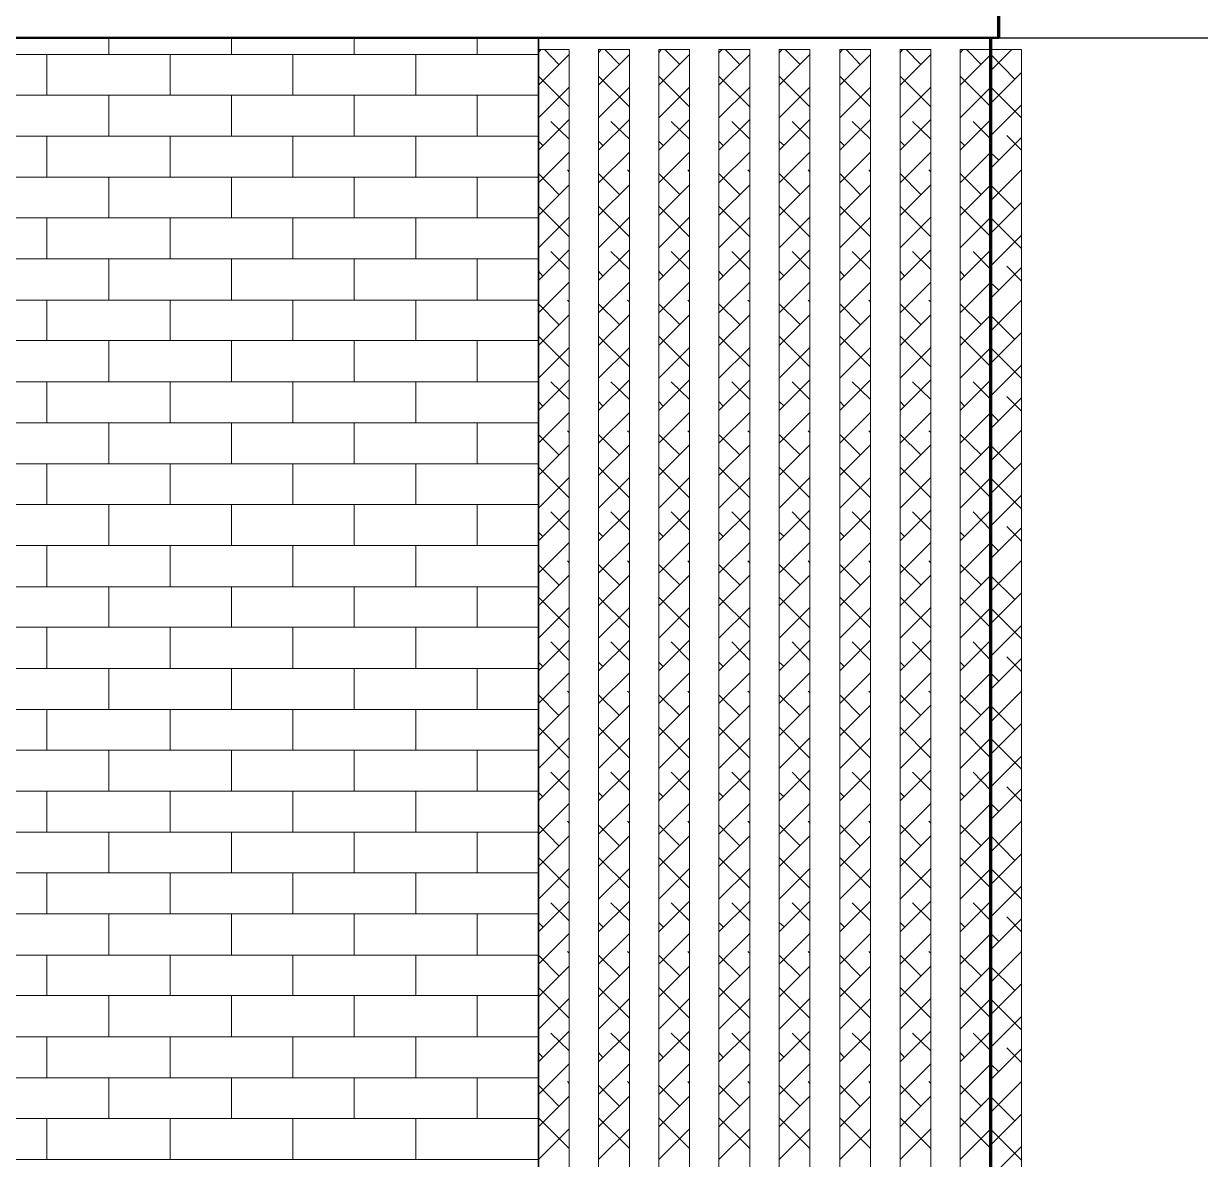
# Model space of a CAD drawing. Header units: inches. Extents: x 5 to 516, y -193 to 129.
# Drawn here: x 122.85 to 129.24, y -53.06 to -46.89 of the extents above; entities that cross this region are included whole.
import ezdxf

# ---------------------------------------------------------------- set-up
doc = ezdxf.new("R2010")
doc.units = ezdxf.units.IN
doc.header["$MEASUREMENT"] = 0
doc.layers.add('Highlight', color=210, linetype='Continuous')
doc.layers.add('PDF4_Geometry', color=7, linetype='Continuous')

msp = doc.modelspace()

# ---------------------------------------------------------------- linework, layer by layer
at = {"layer": 'Highlight'}
msp.add_line((72.5587536, -46.9696498), (133.673458, -46.9696498), dxfattribs=at)
at = {"layer": 'PDF4_Geometry', "lineweight": 70}
for points in [[(128.1454246, -46.9696498), (128.1454246, -46.3863164), (91.3120883, -46.3863164)], [(128.1020913, -65.1196485), (128.1020913, -65.2863152), (128.1020913, -46.9696464)]]:
    msp.add_lwpolyline(points, dxfattribs=at)
at = {"layer": 'PDF4_Geometry', "lineweight": 50}
msp.add_lwpolyline([(128.1454246, -46.9696498), (91.3120883, -46.9696498)], dxfattribs=at)
at = {"layer": 'PDF4_Geometry', "lineweight": 15}
for points in [[(123.3120908, -47.0596495), (123.3120908, -46.9696495)], [(123.9787576, -47.0596495), (123.9787576, -46.9696495)], [(124.6454243, -47.0596495), (124.6454243, -46.9696495)], [(125.312091, -47.0596495), (125.312091, -46.9696495)], [(125.6454244, -47.0596495), (110.64209, -47.0596495), (100.9754225, -47.0596495)], [(122.9754243, -47.2796474), (122.9754243, -47.0596473)], [(123.6454242, -47.2796474), (123.6454242, -47.0596473)], [(124.3120909, -47.2796474), (124.3120909, -47.0596473)], [(124.9787576, -47.2796474), (124.9787576, -47.0596473)], [(125.6454244, -47.2796474), (110.64209, -47.2796474), (100.9754225, -47.2796474)], [(123.3120908, -47.5029818), (123.3120908, -47.2796484)], [(123.9787576, -47.5029818), (123.9787576, -47.2796484)], [(124.6454243, -47.5029818), (124.6454243, -47.2796484)], [(125.312091, -47.5029818), (125.312091, -47.2796484)], [(125.6454244, -47.5029818), (110.64209, -47.5029818), (100.9754225, -47.5029818)], [(122.9754243, -47.7263162), (122.9754243, -47.5029829)], [(123.6454242, -47.7263162), (123.6454242, -47.5029829)], [(124.3120909, -47.7263162), (124.3120909, -47.5029829)], [(124.9787576, -47.7263162), (124.9787576, -47.5029829)], [(125.6454244, -47.7263162), (110.64209, -47.7263162), (100.9754225, -47.7263162)], [(123.3120908, -47.9463141), (123.3120908, -47.7263141)], [(123.9787576, -47.9463141), (123.9787576, -47.7263141)], [(124.6454243, -47.9463141), (124.6454243, -47.7263141)], [(125.312091, -47.9463141), (125.312091, -47.7263141)], [(125.6454244, -47.9463141), (110.64209, -47.9463141), (100.9754225, -47.9463141)], [(122.9754243, -48.1696485), (122.9754243, -47.9463152)], [(123.6454242, -48.1696485), (123.6454242, -47.9463152)], [(124.3120909, -48.1696485), (124.3120909, -47.9463152)], [(124.9787576, -48.1696485), (124.9787576, -47.9463152)], [(125.6454244, -48.1696485), (110.64209, -48.1696485), (100.9754225, -48.1696485)], [(123.3120908, -48.3929829), (123.3120908, -48.1696496)], [(123.9787576, -48.3929829), (123.9787576, -48.1696496)], [(124.6454243, -48.3929829), (124.6454243, -48.1696496)], [(125.312091, -48.3929829), (125.312091, -48.1696496)], [(125.6454244, -48.3929829), (110.64209, -48.3929829), (100.9754225, -48.3929829)], [(122.9754243, -48.6129808), (122.9754243, -48.3929808)], [(123.6454242, -48.6129808), (123.6454242, -48.3929808)], [(124.3120909, -48.6129808), (124.3120909, -48.3929808)], [(124.9787576, -48.6129808), (124.9787576, -48.3929808)], [(125.6454244, -48.6129808), (110.64209, -48.6129808), (100.9754225, -48.6129808)], [(123.3120908, -48.8363152), (123.3120908, -48.6129819)], [(123.9787576, -48.8363152), (123.9787576, -48.6129819)], [(124.6454243, -48.8363152), (124.6454243, -48.6129819)], [(125.312091, -48.8363152), (125.312091, -48.6129819)], [(125.6454244, -48.8363152), (110.64209, -48.8363152), (100.9754225, -48.8363152)], [(122.9754243, -49.0596497), (122.9754243, -48.8363163)], [(123.6454242, -49.0596497), (123.6454242, -48.8363163)], [(124.3120909, -49.0596497), (124.3120909, -48.8363163)], [(124.9787576, -49.0596497), (124.9787576, -48.8363163)], [(125.6454244, -49.0596497), (110.64209, -49.0596497), (100.9754225, -49.0596497)], [(123.3120908, -49.2829841), (123.3120908, -49.0596508)], [(123.9787576, -49.2829841), (123.9787576, -49.0596508)], [(124.6454243, -49.2829841), (124.6454243, -49.0596508)], [(125.312091, -49.2829841), (125.312091, -49.0596508)], [(125.6454244, -49.2829841), (110.64209, -49.2829841), (100.9754225, -49.2829841)], [(122.9754243, -49.5029819), (122.9754243, -49.2829819)], [(123.6454242, -49.5029819), (123.6454242, -49.2829819)], [(124.3120909, -49.5029819), (124.3120909, -49.2829819)], [(124.9787576, -49.5029819), (124.9787576, -49.2829819)], [(125.6454244, -49.5029819), (110.64209, -49.5029819), (100.9754225, -49.5029819)], [(123.3120908, -49.7263164), (123.3120908, -49.502983)], [(123.9787576, -49.7263164), (123.9787576, -49.502983)], [(124.6454243, -49.7263164), (124.6454243, -49.502983)], [(125.312091, -49.7263164), (125.312091, -49.502983)], [(125.6454244, -49.7263164), (110.64209, -49.7263164), (100.9754225, -49.7263164)], [(122.9754243, -49.9496508), (122.9754243, -49.7263175)], [(123.6454242, -49.9496508), (123.6454242, -49.7263175)], [(124.3120909, -49.9496508), (124.3120909, -49.7263175)], [(124.9787576, -49.9496508), (124.9787576, -49.7263175)], [(125.6454244, -49.9496508), (110.64209, -49.9496508), (100.9754225, -49.9496508)], [(123.3120908, -50.1696487), (123.3120908, -49.9496487)], [(123.9787576, -50.1696487), (123.9787576, -49.9496487)], [(124.6454243, -50.1696487), (124.6454243, -49.9496487)], [(125.312091, -50.1696487), (125.312091, -49.9496487)], [(125.6454244, -50.1696487), (110.64209, -50.1696487), (100.9754225, -50.1696487)], [(122.9754243, -50.3929831), (122.9754243, -50.1696498)], [(123.6454242, -50.3929831), (123.6454242, -50.1696498)], [(124.3120909, -50.3929831), (124.3120909, -50.1696498)], [(124.9787576, -50.3929831), (124.9787576, -50.1696498)], [(125.6454244, -50.3929831), (110.64209, -50.3929831), (100.9754225, -50.3929831)], [(123.3120908, -50.6163175), (123.3120908, -50.3929842)], [(123.9787576, -50.6163175), (123.9787576, -50.3929842)], [(124.6454243, -50.6163175), (124.6454243, -50.3929842)], [(125.312091, -50.6163175), (125.312091, -50.3929842)], [(125.6454244, -50.6163175), (110.64209, -50.6163175), (100.9754225, -50.6163175)], [(122.9754243, -50.8363154), (122.9754243, -50.6163154)], [(123.6454242, -50.8363154), (123.6454242, -50.6163154)], [(124.3120909, -50.8363154), (124.3120909, -50.6163154)], [(124.9787576, -50.8363154), (124.9787576, -50.6163154)], [(125.6454244, -50.8363154), (110.64209, -50.8363154), (100.9754225, -50.8363154)], [(123.3120908, -51.0596498), (123.3120908, -50.8363165)], [(123.9787576, -51.0596498), (123.9787576, -50.8363165)], [(124.6454243, -51.0596498), (124.6454243, -50.8363165)], [(125.312091, -51.0596498), (125.312091, -50.8363165)], [(125.6454244, -51.0596498), (110.64209, -51.0596498), (100.9754225, -51.0596498)], [(122.9754243, -51.2829843), (122.9754243, -51.0596509)], [(123.6454242, -51.2829843), (123.6454242, -51.0596509)], [(124.3120909, -51.2829843), (124.3120909, -51.0596509)], [(124.9787576, -51.2829843), (124.9787576, -51.0596509)], [(125.6454244, -51.2829843), (110.64209, -51.2829843), (100.9754225, -51.2829843)], [(123.3120908, -51.5029821), (123.3120908, -51.2829821)], [(123.9787576, -51.5029821), (123.9787576, -51.2829821)], [(124.6454243, -51.5029821), (124.6454243, -51.2829821)], [(125.312091, -51.5029821), (125.312091, -51.2829821)], [(125.6454244, -51.5029821), (110.64209, -51.5029821), (100.9754225, -51.5029821)], [(122.9754243, -51.7263165), (122.9754243, -51.5029832)], [(123.6454242, -51.7263165), (123.6454242, -51.5029832)], [(124.3120909, -51.7263165), (124.3120909, -51.5029832)], [(124.9787576, -51.7263165), (124.9787576, -51.5029832)], [(125.6454244, -51.7263165), (110.64209, -51.7263165), (100.9754225, -51.7263165)], [(123.3120908, -51.949651), (123.3120908, -51.7263176)], [(123.9787576, -51.949651), (123.9787576, -51.7263176)], [(124.6454243, -51.949651), (124.6454243, -51.7263176)], [(125.312091, -51.949651), (125.312091, -51.7263176)], [(125.6454244, -51.949651), (110.64209, -51.949651), (100.9754225, -51.949651)], [(122.9754243, -52.1696488), (122.9754243, -51.9496488)], [(123.6454242, -52.1696488), (123.6454242, -51.9496488)], [(124.3120909, -52.1696488), (124.3120909, -51.9496488)], [(124.9787576, -52.1696488), (124.9787576, -51.9496488)], [(125.6454244, -52.1696488), (110.64209, -52.1696488), (100.9754225, -52.1696488)], [(123.3120908, -52.3929833), (123.3120908, -52.1696499)], [(123.9787576, -52.3929833), (123.9787576, -52.1696499)], [(124.6454243, -52.3929833), (124.6454243, -52.1696499)], [(125.312091, -52.3929833), (125.312091, -52.1696499)], [(125.6454244, -52.3929833), (110.64209, -52.3929833), (100.9754225, -52.3929833)], [(122.9754243, -52.6163177), (122.9754243, -52.3929844)], [(123.6454242, -52.6163177), (123.6454242, -52.3929844)], [(124.3120909, -52.6163177), (124.3120909, -52.3929844)], [(124.9787576, -52.6163177), (124.9787576, -52.3929844)], [(125.6454244, -52.6163177), (110.64209, -52.6163177), (100.9754225, -52.6163177)], [(123.3120908, -52.8363155), (123.3120908, -52.6163155)], [(123.9787576, -52.8363155), (123.9787576, -52.6163155)], [(124.6454243, -52.8363155), (124.6454243, -52.6163155)], [(125.312091, -52.8363155), (125.312091, -52.6163155)], [(125.6454244, -52.8363155), (110.64209, -52.8363155), (100.9754225, -52.8363155)], [(122.9754243, -53.05965), (122.9754243, -52.8363166)], [(123.6454242, -53.05965), (123.6454242, -52.8363166)], [(124.3120909, -53.05965), (124.3120909, -52.8363166)], [(124.9787576, -53.05965), (124.9787576, -52.8363166)], [(125.6454244, -53.05965), (110.64209, -53.05965), (100.9754225, -53.05965)]]:
    msp.add_lwpolyline(points, dxfattribs=at)
at = {"layer": 'PDF4_Geometry', "lineweight": 35}
msp.add_lwpolyline([(125.6454244, -65.2863152), (125.6454244, -46.9696464)], dxfattribs=at)
at = {"layer": 'PDF4_Geometry', "color": 8, "lineweight": 15, "true_color": 0x808080}
for points in [[(125.6454244, -47.0496465), (125.6587577, -47.0329799)], [(125.6454244, -47.2263162), (125.812091, -47.0596495)], [(125.7554233, -47.1129807), (125.6787566, -47.0329807)], [(125.9720913, -47.0496465), (125.9854247, -47.0329799)], [(125.9720913, -47.2263162), (126.138758, -47.0596495)], [(126.0854235, -47.1129807), (126.0054234, -47.0329807)], [(126.2987583, -47.0496465), (126.3120916, -47.0329799)], [(126.2987583, -47.2263162), (126.465425, -47.0596495)], [(126.4120904, -47.1129807), (126.3320904, -47.0329807)], [(126.6254253, -47.0496465), (126.6420919, -47.0329799)], [(126.6254253, -47.2263162), (126.7920919, -47.0596495)], [(126.7387574, -47.1129807), (126.6587574, -47.0329807)], [(126.9520922, -47.0496465), (126.9687589, -47.0329799)], [(126.9520922, -47.2263162), (127.1187589, -47.0596495)], [(127.0654243, -47.1129807), (126.9854243, -47.0329807)], [(127.2820924, -47.0496465), (127.2954257, -47.0329799)], [(127.2820924, -47.2263162), (127.4487591, -47.0596495)], [(127.3920913, -47.1129807), (127.3154246, -47.0329807)], [(127.6087577, -47.0496465), (127.622091, -47.0329799)], [(127.6087577, -47.2263162), (127.7754243, -47.0596495)], [(127.7220915, -47.1129807), (127.6420915, -47.0329807)], [(127.9354246, -47.0496465), (127.9520913, -47.0329799)], [(127.9354246, -47.2263162), (128.1020913, -47.0596495)], [(128.0487584, -47.1129807), (127.9687584, -47.0329807)], [(128.2320911, -47.1929774), (128.1020911, -47.0596441)], [(128.1020913, -47.1463127), (128.2154246, -47.0329793)], [(128.1020913, -47.3229823), (128.268758, -47.1563156)], [(125.812091, -47.3429815), (125.6454244, -47.1763148)], [(126.138758, -47.3429815), (125.9720913, -47.1763148)], [(126.465425, -47.3429815), (126.2987583, -47.1763148)], [(126.7920919, -47.3429815), (126.6254253, -47.1763148)], [(127.1187589, -47.3429815), (126.9520922, -47.1763148)], [(127.4487591, -47.3429815), (127.2820924, -47.1763148)], [(127.7754243, -47.3429815), (127.6087577, -47.1763148)], [(128.1020913, -47.3429815), (127.9354246, -47.1763148)], [(125.6454244, -47.4029791), (125.812091, -47.2363124)], [(125.9720913, -47.4029791), (126.138758, -47.2363124)], [(126.2987583, -47.4029791), (126.465425, -47.2363124)], [(126.6254253, -47.4029791), (126.7920919, -47.2363124)], [(126.9520922, -47.4029791), (127.1187589, -47.2363124)], [(127.2820924, -47.4029791), (127.4487591, -47.2363124)], [(127.6087577, -47.4029791), (127.7754243, -47.2363124)], [(128.268758, -47.4029791), (128.1020913, -47.2363124), (127.9354246, -47.4029791)], [(128.1020913, -47.4996452), (128.268758, -47.3329785)], [(125.6454244, -47.5796487), (125.812091, -47.4129821)], [(125.9720913, -47.5796487), (126.138758, -47.4129821)], [(126.2987583, -47.5796487), (126.465425, -47.4129821)], [(126.6254253, -47.5796487), (126.7920919, -47.4129821)], [(126.9520922, -47.5796487), (127.1187589, -47.4129821)], [(127.2820924, -47.5796487), (127.4487591, -47.4129821)], [(127.6087577, -47.5796487), (127.7754243, -47.4129821)], [(127.9354246, -47.5796487), (128.1020913, -47.4129821)], [(125.812091, -47.5196512), (125.712091, -47.4229845)], [(126.138758, -47.5196512), (126.038758, -47.4229845)], [(126.465425, -47.5196512), (126.365425, -47.4229845)], [(126.7920919, -47.5196512), (126.6954253, -47.4229845)], [(127.1187589, -47.5196512), (127.0220922, -47.4229845)], [(127.4487591, -47.5196512), (127.3487591, -47.4229845)], [(127.7754243, -47.5196512), (127.6754243, -47.4229845)], [(128.1020913, -47.5196512), (128.0054246, -47.4229845)], [(125.6687568, -47.5529831), (125.6454234, -47.5296498)], [(125.9954237, -47.5529831), (125.9720904, -47.5296498)], [(126.3220907, -47.5529831), (126.2987573, -47.5296498)], [(126.6487576, -47.5529831), (126.6254243, -47.5296498)], [(126.9787578, -47.5529831), (126.9520911, -47.5296498)], [(127.3054248, -47.5529831), (127.2820914, -47.5296498)], [(127.6320917, -47.5529831), (127.6087584, -47.5296498)], [(127.9587587, -47.5529831), (127.9354254, -47.5296498)], [(128.1020913, -47.6763149), (128.268758, -47.5096482)], [(128.268758, -47.5796487), (128.188758, -47.4996487)], [(125.6454244, -47.7563116), (125.812091, -47.5896449)], [(125.9720913, -47.7563116), (126.138758, -47.5896449)], [(126.2987583, -47.7563116), (126.465425, -47.5896449)], [(126.6254253, -47.7563116), (126.7920919, -47.5896449)], [(126.9520922, -47.7563116), (127.1187589, -47.5896449)], [(127.2820924, -47.7563116), (127.4487591, -47.5896449)], [(127.6087577, -47.7563116), (127.7754243, -47.5896449)], [(127.9354246, -47.7563116), (128.1020913, -47.5896449)], [(128.1454246, -47.6329799), (128.1020912, -47.5929799)], [(125.7554233, -47.8196458), (125.6454233, -47.7063124)], [(125.812091, -47.6963141), (125.802091, -47.6863141)], [(126.0854235, -47.8196458), (125.9720901, -47.7063124)], [(126.138758, -47.6963141), (126.128758, -47.6863141)], [(126.4120904, -47.8196458), (126.2987571, -47.7063124)], [(126.465425, -47.6963141), (126.455425, -47.6863141)], [(126.7387574, -47.8196458), (126.625424, -47.7063124)], [(126.7920919, -47.6963141), (126.7820919, -47.6863141)], [(127.0654243, -47.8196458), (126.952091, -47.7063124)], [(127.1187589, -47.6963141), (127.1087589, -47.6863141)], [(127.3920913, -47.8196458), (127.2820913, -47.7063124)], [(127.4487591, -47.6963141), (127.4387591, -47.6863141)], [(127.7220915, -47.8196458), (127.6087581, -47.7063124)], [(127.7754243, -47.6963141), (127.7654243, -47.6863141)], [(128.0487584, -47.8196458), (127.9354251, -47.7063124)], [(128.1020913, -47.6963141), (128.0920913, -47.6863141)], [(128.1020913, -47.8529845), (128.268758, -47.6863179)], [(125.6454244, -47.9329813), (125.812091, -47.7663146)], [(125.9720913, -47.9329813), (126.138758, -47.7663146)], [(126.2987583, -47.9329813), (126.465425, -47.7663146)], [(126.6254253, -47.9329813), (126.7920919, -47.7663146)], [(126.9520922, -47.9329813), (127.1187589, -47.7663146)], [(127.2820924, -47.9329813), (127.4487591, -47.7663146)], [(127.6087577, -47.9329813), (127.7754243, -47.7663146)], [(127.9354246, -47.9329813), (128.1020913, -47.7663146)], [(128.2320911, -47.8996493), (128.1020911, -47.7696493)], [(125.812091, -48.0496466), (125.6454244, -47.8829799)], [(126.138758, -48.0496466), (125.9720913, -47.8829799)], [(126.465425, -48.0496466), (126.2987583, -47.8829799)], [(126.7920919, -48.0496466), (126.6254253, -47.8829799)], [(127.1187589, -48.0496466), (126.9520922, -47.8829799)], [(127.4487591, -48.0496466), (127.2820924, -47.8829799)], [(127.7754243, -48.0496466), (127.6087577, -47.8829799)], [(128.1020913, -48.0496466), (127.9354246, -47.8829799)], [(128.1020913, -48.0296474), (128.268758, -47.8629807)], [(125.6454244, -48.1096442), (125.812091, -47.9429775)], [(125.9720913, -48.1096442), (126.138758, -47.9429775)], [(126.2987583, -48.1096442), (126.465425, -47.9429775)], [(126.6254253, -48.1096442), (126.7920919, -47.9429775)], [(126.9520922, -48.1096442), (127.1187589, -47.9429775)], [(127.2820924, -48.1096442), (127.4487591, -47.9429775)], [(127.6087577, -48.1096442), (127.7754243, -47.9429775)], [(127.9354246, -48.1096442), (128.1020913, -47.9429775)], [(128.268758, -48.1129808), (128.1020913, -47.9463141)], [(128.1020913, -48.2063103), (128.268758, -48.0396436)], [(125.6454244, -48.2863138), (125.812091, -48.1196471)], [(125.812091, -48.2263163), (125.712091, -48.1296496)], [(125.9720913, -48.2863138), (126.138758, -48.1196471)], [(126.138758, -48.2263163), (126.038758, -48.1296496)], [(126.2987583, -48.2863138), (126.465425, -48.1196471)], [(126.465425, -48.2263163), (126.365425, -48.1296496)], [(126.6254253, -48.2863138), (126.7920919, -48.1196471)], [(126.7920919, -48.2263163), (126.6954253, -48.1296496)], [(126.9520922, -48.2863138), (127.1187589, -48.1196471)], [(127.1187589, -48.2263163), (127.0220922, -48.1296496)], [(127.2820924, -48.2863138), (127.4487591, -48.1196471)], [(127.4487591, -48.2263163), (127.3487591, -48.1296496)], [(127.6087577, -48.2863138), (127.7754243, -48.1196471)], [(127.7754243, -48.2263163), (127.6754243, -48.1296496)], [(127.9354246, -48.2863138), (128.1020913, -48.1196471)], [(128.1020913, -48.2263163), (128.0054246, -48.1296496)], [(125.6687568, -48.2629781), (125.6454234, -48.2363114)], [(125.9954237, -48.2629781), (125.9720904, -48.2363114)], [(126.3220907, -48.2629781), (126.2987573, -48.2363114)], [(126.6487576, -48.2629781), (126.6254243, -48.2363114)], [(126.9787578, -48.2629781), (126.9520911, -48.2363114)], [(127.3054248, -48.2629781), (127.2820914, -48.2363114)], [(127.6320917, -48.2629781), (127.6087584, -48.2363114)], [(127.9587587, -48.2629781), (127.9354254, -48.2363114)], [(128.1020913, -48.38298), (128.268758, -48.2163133)], [(128.268758, -48.2896436), (128.188758, -48.2096436)], [(125.6454244, -48.4629835), (125.812091, -48.2963168)], [(125.9720913, -48.4629835), (126.138758, -48.2963168)], [(126.2987583, -48.4629835), (126.465425, -48.2963168)], [(126.6254253, -48.4629835), (126.7920919, -48.2963168)], [(126.9520922, -48.4629835), (127.1187589, -48.2963168)], [(127.2820924, -48.4629835), (127.4487591, -48.2963168)], [(127.6087577, -48.4629835), (127.7754243, -48.2963168)], [(127.9354246, -48.4629835), (128.1020913, -48.2963168)], [(128.1454246, -48.339645), (128.1020912, -48.299645)], [(125.7554233, -48.5263109), (125.6454233, -48.4129775)], [(125.812091, -48.4029791), (125.802091, -48.3929791)], [(126.0854235, -48.5263109), (125.9720901, -48.4129775)], [(126.138758, -48.4029791), (126.128758, -48.3929791)], [(126.4120904, -48.5263109), (126.2987571, -48.4129775)], [(126.465425, -48.4029791), (126.455425, -48.3929791)], [(126.7387574, -48.5263109), (126.625424, -48.4129775)], [(126.7920919, -48.4029791), (126.7820919, -48.3929791)], [(127.0654243, -48.5263109), (126.952091, -48.4129775)], [(127.1187589, -48.4029791), (127.1087589, -48.3929791)], [(127.3920913, -48.5263109), (127.2820913, -48.4129775)], [(127.4487591, -48.4029791), (127.4387591, -48.3929791)], [(127.7220915, -48.5263109), (127.6087581, -48.4129775)], [(127.7754243, -48.4029791), (127.7654243, -48.3929791)], [(128.0487584, -48.5263109), (127.9354251, -48.4129775)], [(128.1020913, -48.4029791), (128.0920913, -48.3929791)], [(128.1020913, -48.5596496), (128.268758, -48.3929829)], [(125.6454244, -48.6396464), (125.812091, -48.4729797)], [(125.9720913, -48.6396464), (126.138758, -48.4729797)], [(126.2987583, -48.6396464), (126.465425, -48.4729797)], [(126.6254253, -48.6396464), (126.7920919, -48.4729797)], [(126.9520922, -48.6396464), (127.1187589, -48.4729797)], [(127.2820924, -48.6396464), (127.4487591, -48.4729797)], [(127.6087577, -48.6396464), (127.7754243, -48.4729797)], [(127.9354246, -48.6396464), (128.1020913, -48.4729797)], [(128.2320911, -48.6063144), (128.1020911, -48.4763144)], [(125.812091, -48.7563117), (125.6454244, -48.589645)], [(126.138758, -48.7563117), (125.9720913, -48.589645)], [(126.465425, -48.7563117), (126.2987583, -48.589645)], [(126.7920919, -48.7563117), (126.6254253, -48.589645)], [(127.1187589, -48.7563117), (126.9520922, -48.589645)], [(127.4487591, -48.7563117), (127.2820924, -48.589645)], [(127.7754243, -48.7563117), (127.6087577, -48.589645)], [(128.1020913, -48.7563117), (127.9354246, -48.589645)], [(128.1020913, -48.7363125), (128.268758, -48.5696458)], [(125.6454244, -48.816316), (125.812091, -48.6496494)], [(125.9720913, -48.816316), (126.138758, -48.6496494)], [(126.2987583, -48.816316), (126.465425, -48.6496494)], [(126.6254253, -48.816316), (126.7920919, -48.6496494)], [(126.9520922, -48.816316), (127.1187589, -48.6496494)], [(127.2820924, -48.816316), (127.4487591, -48.6496494)], [(127.6087577, -48.816316), (127.7754243, -48.6496494)], [(127.9354246, -48.816316), (128.1020913, -48.6496494)], [(128.268758, -48.8196458), (128.1020913, -48.6529792)], [(128.1020913, -48.9129822), (128.268758, -48.7463155)], [(125.6454244, -48.9929789), (125.812091, -48.8263122)], [(125.812091, -48.9329814), (125.712091, -48.8363147)], [(125.9720913, -48.9929789), (126.138758, -48.8263122)], [(126.138758, -48.9329814), (126.038758, -48.8363147)], [(126.2987583, -48.9929789), (126.465425, -48.8263122)], [(126.465425, -48.9329814), (126.365425, -48.8363147)], [(126.6254253, -48.9929789), (126.7920919, -48.8263122)], [(126.7920919, -48.9329814), (126.6954253, -48.8363147)], [(126.9520922, -48.9929789), (127.1187589, -48.8263122)], [(127.1187589, -48.9329814), (127.0220922, -48.8363147)], [(127.2820924, -48.9929789), (127.4487591, -48.8263122)], [(127.4487591, -48.9329814), (127.3487591, -48.8363147)], [(127.6087577, -48.9929789), (127.7754243, -48.8263122)], [(127.7754243, -48.9329814), (127.6754243, -48.8363147)], [(127.9354246, -48.9929789), (128.1020913, -48.8263122)], [(128.1020913, -48.9329814), (128.0054246, -48.8363147)], [(125.6687568, -48.9696499), (125.6454234, -48.9429833)], [(125.9954237, -48.9696499), (125.9720904, -48.9429833)], [(126.3220907, -48.9696499), (126.2987573, -48.9429833)], [(126.6487576, -48.9696499), (126.6254243, -48.9429833)], [(126.9787578, -48.9696499), (126.9520911, -48.9429833)], [(127.3054248, -48.9696499), (127.2820914, -48.9429833)], [(127.6320917, -48.9696499), (127.6087584, -48.9429833)], [(127.9587587, -48.9696499), (127.9354254, -48.9429833)], [(128.1020913, -49.0896451), (128.268758, -48.9229784)], [(128.268758, -48.9963155), (128.188758, -48.9163155)], [(125.6454244, -49.1696486), (125.812091, -49.0029819)], [(125.9720913, -49.1696486), (126.138758, -49.0029819)], [(126.2987583, -49.1696486), (126.465425, -49.0029819)], [(126.6254253, -49.1696486), (126.7920919, -49.0029819)], [(126.9520922, -49.1696486), (127.1187589, -49.0029819)], [(127.2820924, -49.1696486), (127.4487591, -49.0029819)], [(127.6087577, -49.1696486), (127.7754243, -49.0029819)], [(127.9354246, -49.1696486), (128.1020913, -49.0029819)], [(128.1454246, -49.0496467), (128.1020912, -49.0063133)], [(125.7554233, -49.2329827), (125.6454233, -49.1229827)], [(125.812091, -49.1129808), (125.802091, -49.1029808)], [(126.0854235, -49.2329827), (125.9720901, -49.1229827)], [(126.138758, -49.1129808), (126.128758, -49.1029808)], [(126.4120904, -49.2329827), (126.2987571, -49.1229827)], [(126.465425, -49.1129808), (126.455425, -49.1029808)], [(126.7387574, -49.2329827), (126.625424, -49.1229827)], [(126.7920919, -49.1129808), (126.7820919, -49.1029808)], [(127.0654243, -49.2329827), (126.952091, -49.1229827)], [(127.1187589, -49.1129808), (127.1087589, -49.1029808)], [(127.3920913, -49.2329827), (127.2820913, -49.1229827)], [(127.4487591, -49.1129808), (127.4387591, -49.1029808)], [(127.7220915, -49.2329827), (127.6087581, -49.1229827)], [(127.7754243, -49.1129808), (127.7654243, -49.1029808)], [(128.0487584, -49.2329827), (127.9354251, -49.1229827)], [(128.1020913, -49.1129808), (128.0920913, -49.1029808)], [(128.1020913, -49.2663147), (128.268758, -49.099648)], [(125.6454244, -49.3463115), (125.812091, -49.1796448)], [(125.9720913, -49.3463115), (126.138758, -49.1796448)], [(126.2987583, -49.3463115), (126.465425, -49.1796448)], [(126.6254253, -49.3463115), (126.7920919, -49.1796448)], [(126.9520922, -49.3463115), (127.1187589, -49.1796448)], [(127.2820924, -49.3463115), (127.4487591, -49.1796448)], [(127.6087577, -49.3463115), (127.7754243, -49.1796448)], [(127.9354246, -49.3463115), (128.1020913, -49.1796448)], [(128.2320911, -49.3129795), (128.1020911, -49.1829795)], [(125.812091, -49.4663134), (125.6454244, -49.2996467)], [(126.138758, -49.4663134), (125.9720913, -49.2996467)], [(126.465425, -49.4663134), (126.2987583, -49.2996467)], [(126.7920919, -49.4663134), (126.6254253, -49.2996467)], [(127.1187589, -49.4663134), (126.9520922, -49.2996467)], [(127.4487591, -49.4663134), (127.2820924, -49.2996467)], [(127.7754243, -49.4663134), (127.6087577, -49.2996467)], [(128.1020913, -49.4663134), (127.9354246, -49.2996467)], [(128.1020913, -49.4429776), (128.268758, -49.2763109)], [(125.6454244, -49.5229811), (125.812091, -49.3563145)], [(125.9720913, -49.5229811), (126.138758, -49.3563145)], [(126.2987583, -49.5229811), (126.465425, -49.3563145)], [(126.6254253, -49.5229811), (126.7920919, -49.3563145)], [(126.9520922, -49.5229811), (127.1187589, -49.3563145)], [(127.2820924, -49.5229811), (127.4487591, -49.3563145)], [(127.6087577, -49.5229811), (127.7754243, -49.3563145)], [(127.9354246, -49.5229811), (128.1020913, -49.3563145)], [(128.268758, -49.5263109), (128.1020913, -49.3596443)], [(128.1020913, -49.6196473), (128.268758, -49.4529806)], [(125.6454244, -49.6996508), (125.812091, -49.5329841)], [(125.812091, -49.642983), (125.712091, -49.542983)], [(125.9720913, -49.6996508), (126.138758, -49.5329841)], [(126.138758, -49.642983), (126.038758, -49.542983)], [(126.2987583, -49.6996508), (126.465425, -49.5329841)], [(126.465425, -49.642983), (126.365425, -49.542983)], [(126.6254253, -49.6996508), (126.7920919, -49.5329841)], [(126.7920919, -49.642983), (126.6954253, -49.542983)], [(126.9520922, -49.6996508), (127.1187589, -49.5329841)], [(127.1187589, -49.642983), (127.0220922, -49.542983)], [(127.2820924, -49.6996508), (127.4487591, -49.5329841)], [(127.4487591, -49.642983), (127.3487591, -49.542983)], [(127.6087577, -49.6996508), (127.7754243, -49.5329841)], [(127.7754243, -49.642983), (127.6754243, -49.542983)], [(127.9354246, -49.6996508), (128.1020913, -49.5329841)], [(128.1020913, -49.642983), (128.0054246, -49.542983)], [(128.1020913, -49.7963169), (128.268758, -49.6296503)], [(128.268758, -49.7029806), (128.188758, -49.6229806)], [(125.6687568, -49.676315), (125.6454234, -49.6529817)], [(125.6454244, -49.8763137), (125.812091, -49.709647)], [(125.9954237, -49.676315), (125.9720904, -49.6529817)], [(125.9720913, -49.8763137), (126.138758, -49.709647)], [(126.3220907, -49.676315), (126.2987573, -49.6529817)], [(126.2987583, -49.8763137), (126.465425, -49.709647)], [(126.6487576, -49.676315), (126.6254243, -49.6529817)], [(126.6254253, -49.8763137), (126.7920919, -49.709647)], [(126.9787578, -49.676315), (126.9520911, -49.6529817)], [(126.9520922, -49.8763137), (127.1187589, -49.709647)], [(127.3054248, -49.676315), (127.2820914, -49.6529817)], [(127.2820924, -49.8763137), (127.4487591, -49.709647)], [(127.6087577, -49.8763137), (127.7754243, -49.709647)], [(127.6320917, -49.676315), (127.6087584, -49.6529817)], [(127.9354246, -49.8763137), (128.1020913, -49.709647)], [(127.9587587, -49.676315), (127.9354254, -49.6529817)], [(128.1454246, -49.7563118), (128.1020912, -49.7129784)], [(125.7554233, -49.9396478), (125.6454233, -49.8296478)], [(125.812091, -49.8196459), (125.802091, -49.8096459)], [(126.0854235, -49.9396478), (125.9720901, -49.8296478)], [(126.138758, -49.8196459), (126.128758, -49.8096459)], [(126.4120904, -49.9396478), (126.2987571, -49.8296478)], [(126.465425, -49.8196459), (126.455425, -49.8096459)], [(126.7387574, -49.9396478), (126.625424, -49.8296478)], [(126.7920919, -49.8196459), (126.7820919, -49.8096459)], [(127.0654243, -49.9396478), (126.952091, -49.8296478)], [(127.1187589, -49.8196459), (127.1087589, -49.8096459)], [(127.3920913, -49.9396478), (127.2820913, -49.8296478)], [(127.4487591, -49.8196459), (127.4387591, -49.8096459)], [(127.7220915, -49.9396478), (127.6087581, -49.8296478)], [(127.7754243, -49.8196459), (127.7654243, -49.8096459)], [(128.0487584, -49.9396478), (127.9354251, -49.8296478)], [(128.1020913, -49.8196459), (128.0920913, -49.8096459)], [(128.1020913, -49.9729798), (128.268758, -49.8063131)], [(125.6454244, -50.0529833), (125.812091, -49.8863167)], [(125.9720913, -50.0529833), (126.138758, -49.8863167)], [(126.2987583, -50.0529833), (126.465425, -49.8863167)], [(126.6254253, -50.0529833), (126.7920919, -49.8863167)], [(126.9520922, -50.0529833), (127.1187589, -49.8863167)], [(127.2820924, -50.0529833), (127.4487591, -49.8863167)], [(127.6087577, -50.0529833), (127.7754243, -49.8863167)], [(127.9354246, -50.0529833), (128.1020913, -49.8863167)], [(128.2320911, -50.0196514), (128.1020911, -49.8896514)], [(125.812091, -50.1729785), (125.6454244, -50.0063118)], [(126.138758, -50.1729785), (125.9720913, -50.0063118)], [(126.465425, -50.1729785), (126.2987583, -50.0063118)], [(126.7920919, -50.1729785), (126.6254253, -50.0063118)], [(127.1187589, -50.1729785), (126.9520922, -50.0063118)], [(127.4487591, -50.1729785), (127.2820924, -50.0063118)], [(127.7754243, -50.1729785), (127.6087577, -50.0063118)], [(128.1020913, -50.1729785), (127.9354246, -50.0063118)], [(128.1020913, -50.1496495), (128.268758, -49.9829828)], [(125.6454244, -50.2296462), (125.812091, -50.0629796)], [(125.9720913, -50.2296462), (126.138758, -50.0629796)], [(126.2987583, -50.2296462), (126.465425, -50.0629796)], [(126.6254253, -50.2296462), (126.7920919, -50.0629796)], [(126.9520922, -50.2296462), (127.1187589, -50.0629796)], [(127.2820924, -50.2296462), (127.4487591, -50.0629796)], [(127.6087577, -50.2296462), (127.7754243, -50.0629796)], [(127.9354246, -50.2296462), (128.1020913, -50.0629796)], [(128.268758, -50.2329828), (128.1020913, -50.0663161)], [(128.1020913, -50.3263124), (128.268758, -50.1596457)], [(125.6454244, -50.4063159), (125.812091, -50.2396492)], [(125.812091, -50.3496481), (125.712091, -50.2496481)], [(125.9720913, -50.4063159), (126.138758, -50.2396492)], [(126.138758, -50.3496481), (126.038758, -50.2496481)], [(126.2987583, -50.4063159), (126.465425, -50.2396492)], [(126.465425, -50.3496481), (126.365425, -50.2496481)], [(126.6254253, -50.4063159), (126.7920919, -50.2396492)], [(126.7920919, -50.3496481), (126.6954253, -50.2496481)], [(126.9520922, -50.4063159), (127.1187589, -50.2396492)], [(127.1187589, -50.3496481), (127.0220922, -50.2496481)], [(127.2820924, -50.4063159), (127.4487591, -50.2396492)], [(127.4487591, -50.3496481), (127.3487591, -50.2496481)], [(127.6087577, -50.4063159), (127.7754243, -50.2396492)], [(127.7754243, -50.3496481), (127.6754243, -50.2496481)], [(127.9354246, -50.4063159), (128.1020913, -50.2396492)], [(128.1020913, -50.3496481), (128.0054246, -50.2496481)], [(128.1020913, -50.5063118), (128.268758, -50.3396452)], [(128.268758, -50.4096457), (128.188758, -50.3296457)], [(125.6687568, -50.3829801), (125.6454234, -50.3596468)], [(125.6454244, -50.5829788), (125.812091, -50.4163121)], [(125.9954237, -50.3829801), (125.9720904, -50.3596468)], [(125.9720913, -50.5829788), (126.138758, -50.4163121)], [(126.3220907, -50.3829801), (126.2987573, -50.3596468)], [(126.2987583, -50.5829788), (126.465425, -50.4163121)], [(126.6487576, -50.3829801), (126.6254243, -50.3596468)], [(126.6254253, -50.5829788), (126.7920919, -50.4163121)], [(126.9787578, -50.3829801), (126.9520911, -50.3596468)], [(126.9520922, -50.5829788), (127.1187589, -50.4163121)], [(127.3054248, -50.3829801), (127.2820914, -50.3596468)], [(127.2820924, -50.5829788), (127.4487591, -50.4163121)], [(127.6087577, -50.5829788), (127.7754243, -50.4163121)], [(127.6320917, -50.3829801), (127.6087584, -50.3596468)], [(127.9354246, -50.5829788), (128.1020913, -50.4163121)], [(127.9587587, -50.3829801), (127.9354254, -50.3596468)], [(128.1454246, -50.4629837), (128.1020912, -50.4196503)], [(125.7554233, -50.6496495), (125.6454233, -50.5363162)], [(125.812091, -50.526311), (125.802091, -50.516311)], [(126.0854235, -50.6496495), (125.9720901, -50.5363162)], [(126.138758, -50.526311), (126.128758, -50.516311)], [(126.4120904, -50.6496495), (126.2987571, -50.5363162)], [(126.465425, -50.526311), (126.455425, -50.516311)], [(126.7387574, -50.6496495), (126.625424, -50.5363162)], [(126.7920919, -50.526311), (126.7820919, -50.516311)], [(127.0654243, -50.6496495), (126.952091, -50.5363162)], [(127.1187589, -50.526311), (127.1087589, -50.516311)], [(127.3920913, -50.6496495), (127.2820913, -50.5363162)], [(127.4487591, -50.526311), (127.4387591, -50.516311)], [(127.7220915, -50.6496495), (127.6087581, -50.5363162)], [(127.7754243, -50.526311), (127.7654243, -50.516311)], [(128.0487584, -50.6496495), (127.9354251, -50.5363162)], [(128.1020913, -50.526311), (128.0920913, -50.516311)], [(128.1020913, -50.6829815), (128.268758, -50.5163148)], [(125.6454244, -50.7596484), (125.812091, -50.5929818)], [(125.9720913, -50.7596484), (126.138758, -50.5929818)], [(126.2987583, -50.7596484), (126.465425, -50.5929818)], [(126.6254253, -50.7596484), (126.7920919, -50.5929818)], [(126.9520922, -50.7596484), (127.1187589, -50.5929818)], [(127.2820924, -50.7596484), (127.4487591, -50.5929818)], [(127.6087577, -50.7596484), (127.7754243, -50.5929818)], [(127.9354246, -50.7596484), (128.1020913, -50.5929818)], [(128.2320911, -50.7263165), (128.1020911, -50.5963165)], [(125.812091, -50.8796504), (125.6454244, -50.7129837)], [(126.138758, -50.8796504), (125.9720913, -50.7129837)], [(126.465425, -50.8796504), (126.2987583, -50.7129837)], [(126.7920919, -50.8796504), (126.6254253, -50.7129837)], [(127.1187589, -50.8796504), (126.9520922, -50.7129837)], [(127.4487591, -50.8796504), (127.2820924, -50.7129837)], [(127.7754243, -50.8796504), (127.6087577, -50.7129837)], [(128.1020913, -50.8796504), (127.9354246, -50.7129837)], [(128.1020913, -50.8596444), (128.268758, -50.6929777)], [(125.6454244, -50.9363181), (125.812091, -50.7696514)], [(125.9720913, -50.9363181), (126.138758, -50.7696514)], [(126.2987583, -50.9363181), (126.465425, -50.7696514)], [(126.6254253, -50.9363181), (126.7920919, -50.7696514)], [(126.9520922, -50.9363181), (127.1187589, -50.7696514)], [(127.2820924, -50.9363181), (127.4487591, -50.7696514)], [(127.6087577, -50.9363181), (127.7754243, -50.7696514)], [(127.9354246, -50.9363181), (128.1020913, -50.7696514)], [(128.268758, -50.9396479), (128.1020913, -50.7729812)], [(128.1020913, -51.036314), (128.268758, -50.8696474)], [(125.6454244, -51.112981), (125.812091, -50.9463143)], [(125.812091, -51.0563132), (125.712091, -50.9563132)], [(125.9720913, -51.112981), (126.138758, -50.9463143)], [(126.138758, -51.0563132), (126.038758, -50.9563132)], [(126.2987583, -51.112981), (126.465425, -50.9463143)], [(126.465425, -51.0563132), (126.365425, -50.9563132)], [(126.6254253, -51.112981), (126.7920919, -50.9463143)], [(126.7920919, -51.0563132), (126.6954253, -50.9563132)], [(126.9520922, -51.112981), (127.1187589, -50.9463143)], [(127.1187589, -51.0563132), (127.0220922, -50.9563132)], [(127.2820924, -51.112981), (127.4487591, -50.9463143)], [(127.4487591, -51.0563132), (127.3487591, -50.9563132)], [(127.6087577, -51.112981), (127.7754243, -50.9463143)], [(127.7754243, -51.0563132), (127.6754243, -50.9563132)], [(127.9354246, -51.112981), (128.1020913, -50.9463143)], [(128.1020913, -51.0563132), (128.0054246, -50.9563132)], [(128.1020913, -51.2129837), (128.268758, -51.046317)], [(128.268758, -51.1163176), (128.188758, -51.0363176)], [(125.6687568, -51.0896452), (125.6454234, -51.0663119)], [(125.9954237, -51.0896452), (125.9720904, -51.0663119)], [(126.3220907, -51.0896452), (126.2987573, -51.0663119)], [(126.6487576, -51.0896452), (126.6254243, -51.0663119)], [(126.9787578, -51.0896452), (126.9520911, -51.0663119)], [(127.3054248, -51.0896452), (127.2820914, -51.0663119)], [(127.6320917, -51.0896452), (127.6087584, -51.0663119)], [(127.9587587, -51.0896452), (127.9354254, -51.0663119)], [(125.6454244, -51.2929805), (125.812091, -51.1263138)], [(125.9720913, -51.2929805), (126.138758, -51.1263138)], [(126.2987583, -51.2929805), (126.465425, -51.1263138)], [(126.6254253, -51.2929805), (126.7920919, -51.1263138)], [(126.9520922, -51.2929805), (127.1187589, -51.1263138)], [(127.2820924, -51.2929805), (127.4487591, -51.1263138)], [(127.6087577, -51.2929805), (127.7754243, -51.1263138)], [(127.9354246, -51.2929805), (128.1020913, -51.1263138)], [(128.1454246, -51.1696487), (128.1020912, -51.1263154)], [(125.7554233, -51.3563146), (125.6454233, -51.2429813)], [(125.812091, -51.2329829), (125.802091, -51.2229829)], [(126.0854235, -51.3563146), (125.9720901, -51.2429813)], [(126.138758, -51.2329829), (126.128758, -51.2229829)], [(126.4120904, -51.3563146), (126.2987571, -51.2429813)], [(126.465425, -51.2329829), (126.455425, -51.2229829)], [(126.7387574, -51.3563146), (126.625424, -51.2429813)], [(126.7920919, -51.2329829), (126.7820919, -51.2229829)], [(127.0654243, -51.3563146), (126.952091, -51.2429813)], [(127.1187589, -51.2329829), (127.1087589, -51.2229829)], [(127.3920913, -51.3563146), (127.2820913, -51.2429813)], [(127.4487591, -51.2329829), (127.4387591, -51.2229829)], [(127.7220915, -51.3563146), (127.6087581, -51.2429813)], [(127.7754243, -51.2329829), (127.7654243, -51.2229829)], [(128.0487584, -51.3563146), (127.9354251, -51.2429813)], [(128.1020913, -51.2329829), (128.0920913, -51.2229829)], [(128.1020913, -51.3896466), (128.268758, -51.2229799)], [(125.6454244, -51.4696501), (125.812091, -51.3029834)], [(125.9720913, -51.4696501), (126.138758, -51.3029834)], [(126.2987583, -51.4696501), (126.465425, -51.3029834)], [(126.6254253, -51.4696501), (126.7920919, -51.3029834)], [(126.9520922, -51.4696501), (127.1187589, -51.3029834)], [(127.2820924, -51.4696501), (127.4487591, -51.3029834)], [(127.6087577, -51.4696501), (127.7754243, -51.3029834)], [(127.9354246, -51.4696501), (128.1020913, -51.3029834)], [(128.2320911, -51.4363182), (128.1020911, -51.3029848)], [(125.812091, -51.5863154), (125.6454244, -51.4196488)], [(126.138758, -51.5863154), (125.9720913, -51.4196488)], [(126.465425, -51.5863154), (126.2987583, -51.4196488)], [(126.7920919, -51.5863154), (126.6254253, -51.4196488)], [(127.1187589, -51.5863154), (126.9520922, -51.4196488)], [(127.4487591, -51.5863154), (127.2820924, -51.4196488)], [(127.7754243, -51.5863154), (127.6087577, -51.4196488)], [(128.1020913, -51.5863154), (127.9354246, -51.4196488)], [(128.1020913, -51.5663163), (128.268758, -51.3996496)], [(125.6454244, -51.646313), (125.812091, -51.4796463)], [(125.9720913, -51.646313), (126.138758, -51.4796463)], [(126.2987583, -51.646313), (126.465425, -51.4796463)], [(126.6254253, -51.646313), (126.7920919, -51.4796463)], [(126.9520922, -51.646313), (127.1187589, -51.4796463)], [(127.2820924, -51.646313), (127.4487591, -51.4796463)], [(127.6087577, -51.646313), (127.7754243, -51.4796463)], [(128.268758, -51.646313), (128.1020913, -51.4796463), (127.9354246, -51.646313)], [(128.1020913, -51.7429791), (128.268758, -51.5763125)], [(125.6454244, -51.8229827), (125.812091, -51.656316)], [(125.812091, -51.7629783), (125.712091, -51.6663117)], [(125.9720913, -51.8229827), (126.138758, -51.656316)], [(126.138758, -51.7629783), (126.038758, -51.6663117)], [(126.2987583, -51.8229827), (126.465425, -51.656316)], [(126.465425, -51.7629783), (126.365425, -51.6663117)], [(126.6254253, -51.8229827), (126.7920919, -51.656316)], [(126.7920919, -51.7629783), (126.6954253, -51.6663117)], [(126.9520922, -51.8229827), (127.1187589, -51.656316)], [(127.1187589, -51.7629783), (127.0220922, -51.6663117)], [(127.2820924, -51.8229827), (127.4487591, -51.656316)], [(127.4487591, -51.7629783), (127.3487591, -51.6663117)], [(127.6087577, -51.8229827), (127.7754243, -51.656316)], [(127.7754243, -51.7629783), (127.6754243, -51.6663117)], [(127.9354246, -51.8229827), (128.1020913, -51.656316)], [(128.1020913, -51.7629783), (128.0054246, -51.6663117)], [(128.1020913, -51.9196488), (128.268758, -51.7529821)], [(128.268758, -51.8229827), (128.188758, -51.7429827)], [(125.6687568, -51.7963171), (125.6454234, -51.7729838)], [(125.9954237, -51.7963171), (125.9720904, -51.7729838)], [(126.3220907, -51.7963171), (126.2987573, -51.7729838)], [(126.6487576, -51.7963171), (126.6254243, -51.7729838)], [(126.9787578, -51.7963171), (126.9520911, -51.7729838)], [(127.3054248, -51.7963171), (127.2820914, -51.7729838)], [(127.6320917, -51.7963171), (127.6087584, -51.7729838)], [(127.9587587, -51.7963171), (127.9354254, -51.7729838)], [(125.6454244, -51.9996456), (125.812091, -51.8329789)], [(125.9720913, -51.9996456), (126.138758, -51.8329789)], [(126.2987583, -51.9996456), (126.465425, -51.8329789)], [(126.6254253, -51.9996456), (126.7920919, -51.8329789)], [(126.9520922, -51.9996456), (127.1187589, -51.8329789)], [(127.2820924, -51.9996456), (127.4487591, -51.8329789)], [(127.6087577, -51.9996456), (127.7754243, -51.8329789)], [(127.9354246, -51.9996456), (128.1020913, -51.8329789)], [(128.1454246, -51.8763138), (128.1020912, -51.8329805)], [(125.7554233, -52.0629797), (125.6454233, -51.9496464)], [(125.812091, -51.939648), (125.802091, -51.929648)], [(126.0854235, -52.0629797), (125.9720901, -51.9496464)], [(126.138758, -51.939648), (126.128758, -51.929648)], [(126.4120904, -52.0629797), (126.2987571, -51.9496464)], [(126.465425, -51.939648), (126.455425, -51.929648)], [(126.7387574, -52.0629797), (126.625424, -51.9496464)], [(126.7920919, -51.939648), (126.7820919, -51.929648)], [(127.0654243, -52.0629797), (126.952091, -51.9496464)], [(127.1187589, -51.939648), (127.1087589, -51.929648)], [(127.3920913, -52.0629797), (127.2820913, -51.9496464)], [(127.4487591, -51.939648), (127.4387591, -51.929648)], [(127.7220915, -52.0629797), (127.6087581, -51.9496464)], [(127.7754243, -51.939648), (127.7654243, -51.929648)], [(128.0487584, -52.0629797), (127.9354251, -51.9496464)], [(128.1020913, -51.939648), (128.0920913, -51.929648)], [(128.1020913, -52.0963117), (128.268758, -51.929645)], [(125.6454244, -52.1763152), (125.812091, -52.0096485)], [(125.9720913, -52.1763152), (126.138758, -52.0096485)], [(126.2987583, -52.1763152), (126.465425, -52.0096485)], [(126.6254253, -52.1763152), (126.7920919, -52.0096485)], [(126.9520922, -52.1763152), (127.1187589, -52.0096485)], [(127.2820924, -52.1763152), (127.4487591, -52.0096485)], [(127.6087577, -52.1763152), (127.7754243, -52.0096485)], [(127.9354246, -52.1763152), (128.1020913, -52.0096485)], [(128.2320911, -52.1429832), (128.1020911, -52.0129832)], [(125.812091, -52.2929805), (125.6454244, -52.1263139)], [(126.138758, -52.2929805), (125.9720913, -52.1263139)], [(126.465425, -52.2929805), (126.2987583, -52.1263139)], [(126.7920919, -52.2929805), (126.6254253, -52.1263139)], [(127.1187589, -52.2929805), (126.9520922, -52.1263139)], [(127.4487591, -52.2929805), (127.2820924, -52.1263139)], [(127.7754243, -52.2929805), (127.6087577, -52.1263139)], [(128.1020913, -52.2929805), (127.9354246, -52.1263139)], [(128.1020913, -52.2729814), (128.268758, -52.1063147)], [(125.6454244, -52.3529849), (125.812091, -52.1863182)], [(125.9720913, -52.3529849), (126.138758, -52.1863182)], [(126.2987583, -52.3529849), (126.465425, -52.1863182)], [(126.6254253, -52.3529849), (126.7920919, -52.1863182)], [(126.9520922, -52.3529849), (127.1187589, -52.1863182)], [(127.2820924, -52.3529849), (127.4487591, -52.1863182)], [(127.6087577, -52.3529849), (127.7754243, -52.1863182)], [(127.9354246, -52.3529849), (128.1020913, -52.1863182)], [(128.268758, -52.3563147), (128.1020913, -52.189648)], [(128.1020913, -52.449651), (128.268758, -52.2829843)], [(125.6454244, -52.5296478), (125.812091, -52.3629811)], [(125.812091, -52.4696502), (125.712091, -52.3729835)], [(125.9720913, -52.5296478), (126.138758, -52.3629811)], [(126.138758, -52.4696502), (126.038758, -52.3729835)], [(126.2987583, -52.5296478), (126.465425, -52.3629811)], [(126.465425, -52.4696502), (126.365425, -52.3729835)], [(126.6254253, -52.5296478), (126.7920919, -52.3629811)], [(126.7920919, -52.4696502), (126.6954253, -52.3729835)], [(126.9520922, -52.5296478), (127.1187589, -52.3629811)], [(127.1187589, -52.4696502), (127.0220922, -52.3729835)], [(127.2820924, -52.5296478), (127.4487591, -52.3629811)], [(127.4487591, -52.4696502), (127.3487591, -52.3729835)], [(127.6087577, -52.5296478), (127.7754243, -52.3629811)], [(127.7754243, -52.4696502), (127.6754243, -52.3729835)], [(127.9354246, -52.5296478), (128.1020913, -52.3629811)], [(128.1020913, -52.4696502), (128.0054246, -52.3729835)], [(128.1020913, -52.6263139), (128.268758, -52.4596472)], [(128.268758, -52.5329844), (128.188758, -52.4529844)], [(125.6687568, -52.506312), (125.6454234, -52.4796453)], [(125.9954237, -52.506312), (125.9720904, -52.4796453)], [(126.3220907, -52.506312), (126.2987573, -52.4796453)], [(126.6487576, -52.506312), (126.6254243, -52.4796453)], [(126.9787578, -52.506312), (126.9520911, -52.4796453)], [(127.3054248, -52.506312), (127.2820914, -52.4796453)], [(127.6320917, -52.506312), (127.6087584, -52.4796453)], [(127.9587587, -52.506312), (127.9354254, -52.4796453)], [(125.6454244, -52.7063107), (125.812091, -52.539644)], [(125.9720913, -52.7063107), (126.138758, -52.539644)], [(126.2987583, -52.7063107), (126.465425, -52.539644)], [(126.6254253, -52.7063107), (126.7920919, -52.539644)], [(126.9520922, -52.7063107), (127.1187589, -52.539644)], [(127.2820924, -52.7063107), (127.4487591, -52.539644)], [(127.6087577, -52.7063107), (127.7754243, -52.539644)], [(127.9354246, -52.7063107), (128.1020913, -52.539644)], [(128.1454246, -52.5829789), (128.1020912, -52.5429789)], [(125.812091, -52.6463131), (125.802091, -52.6363131)], [(126.138758, -52.6463131), (126.128758, -52.6363131)], [(126.465425, -52.6463131), (126.455425, -52.6363131)], [(126.7920919, -52.6463131), (126.7820919, -52.6363131)], [(127.1187589, -52.6463131), (127.1087589, -52.6363131)], [(127.4487591, -52.6463131), (127.4387591, -52.6363131)], [(127.7754243, -52.6463131), (127.7654243, -52.6363131)], [(128.1020913, -52.6463131), (128.0920913, -52.6363131)], [(128.1020913, -52.8029836), (128.268758, -52.6363169)], [(125.7554233, -52.7696516), (125.6454233, -52.6563182)], [(125.6454244, -52.8829803), (125.812091, -52.7163136)], [(126.0854235, -52.7696516), (125.9720901, -52.6563182)], [(125.9720913, -52.8829803), (126.138758, -52.7163136)], [(126.4120904, -52.7696516), (126.2987571, -52.6563182)], [(126.2987583, -52.8829803), (126.465425, -52.7163136)], [(126.7387574, -52.7696516), (126.625424, -52.6563182)], [(126.6254253, -52.8829803), (126.7920919, -52.7163136)], [(127.0654243, -52.7696516), (126.952091, -52.6563182)], [(126.9520922, -52.8829803), (127.1187589, -52.7163136)], [(127.3920913, -52.7696516), (127.2820913, -52.6563182)], [(127.2820924, -52.8829803), (127.4487591, -52.7163136)], [(127.6087577, -52.8829803), (127.7754243, -52.7163136)], [(127.7220915, -52.7696516), (127.6087581, -52.6563182)], [(127.9354246, -52.8829803), (128.1020913, -52.7163136)], [(128.0487584, -52.7696516), (127.9354251, -52.6563182)], [(128.2320911, -52.8496483), (128.1020911, -52.7196483)], [(125.812091, -52.9996456), (125.6454244, -52.832979)], [(126.138758, -52.9996456), (125.9720913, -52.832979)], [(126.465425, -52.9996456), (126.2987583, -52.832979)], [(126.7920919, -52.9996456), (126.6254253, -52.832979)], [(127.1187589, -52.9996456), (126.9520922, -52.832979)], [(127.4487591, -52.9996456), (127.2820924, -52.832979)], [(127.7754243, -52.9996456), (127.6087577, -52.832979)], [(128.1020913, -52.9996456), (127.9354246, -52.832979)], [(128.1020913, -52.9796465), (128.268758, -52.8129798)], [(125.6454244, -53.05965), (125.812091, -52.8929833)], [(125.9720913, -53.05965), (126.138758, -52.8929833)], [(126.2987583, -53.05965), (126.465425, -52.8929833)], [(126.6254253, -53.05965), (126.7920919, -52.8929833)], [(126.9520922, -53.05965), (127.1187589, -52.8929833)], [(127.2820924, -53.05965), (127.4487591, -52.8929833)], [(127.6087577, -53.05965), (127.7754243, -52.8929833)], [(127.9354246, -53.05965), (128.1020913, -52.8929833)], [(128.268758, -53.0629798), (128.1020913, -52.8963131)], [(128.1020913, -53.1563161), (128.268758, -52.9896494)]]:
    msp.add_lwpolyline(points, dxfattribs=at)
at = {"layer": 'PDF4_Geometry', "lineweight": 15}
for points in [[(125.812091, -64.7863186), (125.812091, -47.0329839), (125.6454244, -47.0329839), (125.6454244, -64.7863186)], [(126.138758, -64.7863186), (126.138758, -47.0329839), (125.9720913, -47.0329839), (125.9720913, -64.7863186)], [(126.465425, -64.7863186), (126.465425, -47.0329839), (126.2987583, -47.0329839), (126.2987583, -64.7863186)], [(126.7920919, -64.7863186), (126.7920919, -47.0329839), (126.6254253, -47.0329839), (126.6254253, -64.7863186)], [(127.1187589, -64.7863186), (127.1187589, -47.0329839), (126.9520922, -47.0329839), (126.9520922, -64.7863186)], [(127.4487591, -64.7863186), (127.4487591, -47.0329839), (127.2820924, -47.0329839), (127.2820924, -64.7863186)], [(127.7754243, -64.7863186), (127.7754243, -47.0329839), (127.6087577, -47.0329839), (127.6087577, -64.7863186)], [(128.1020913, -64.7863186), (128.1020913, -47.0329839), (127.9354246, -47.0329839), (127.9354246, -64.7863186)], [(128.268758, -64.7863186), (128.268758, -47.0329839), (128.1020913, -47.0329839), (128.1020913, -64.7863186)]]:
    msp.add_lwpolyline(points, close=True, dxfattribs=at)

doc.saveas('drawing.dxf')
